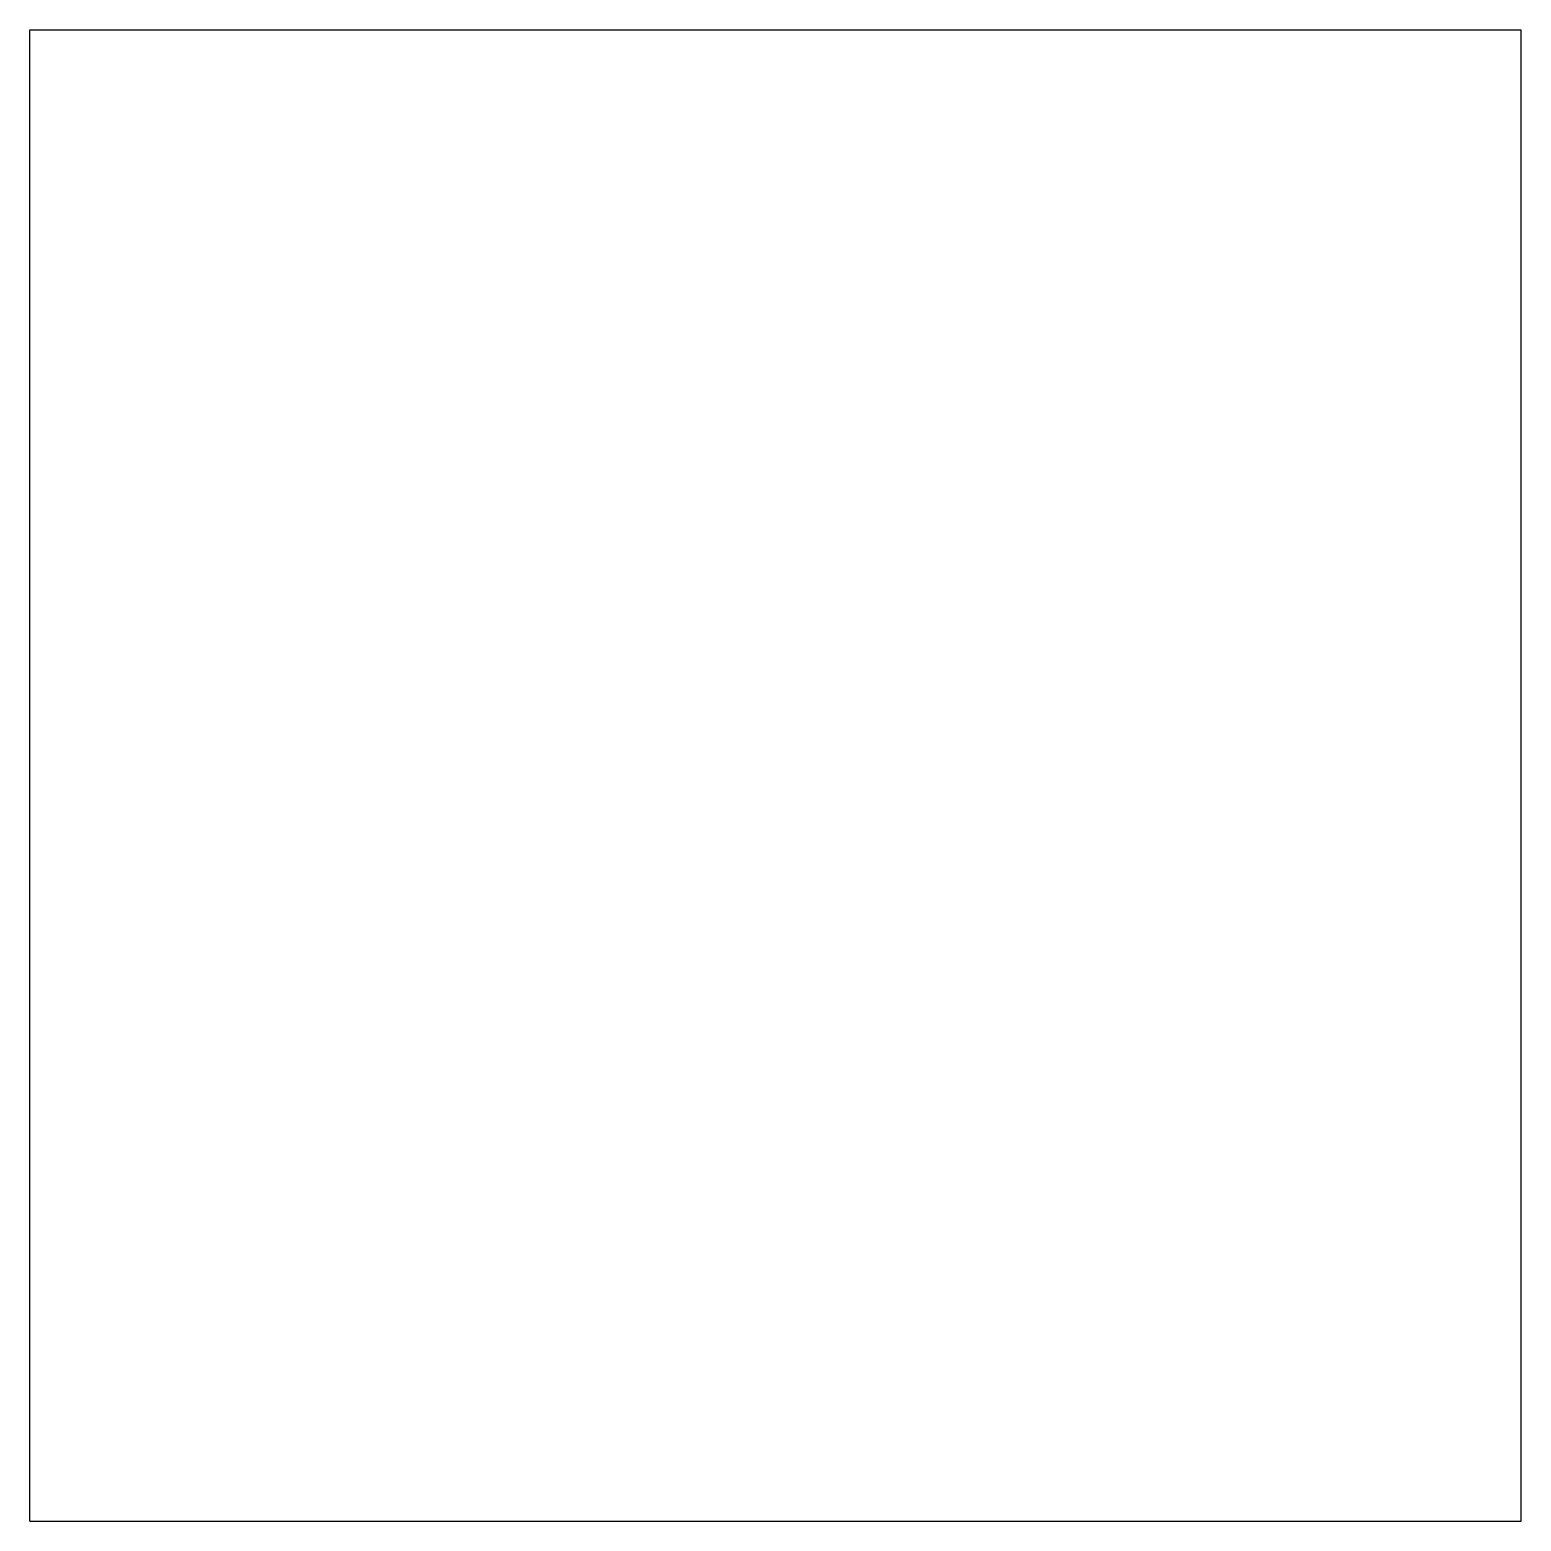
# Model space of a CAD drawing. Extents: x -162 to 162, y -162 to 162.
import ezdxf

# ---------------------------------------------------------------- set-up
doc = ezdxf.new("R2010")
doc.units = 0
doc.layers.add('Shape2DView004', color=7, linetype='CONTINUOUS')

msp = doc.modelspace()

# ---------------------------------------------------------------- linework, layer by layer
at = {"layer": 'Shape2DView004'}
for p, q in [((-162, -162), (-162, 162)), ((-162, 162), (162, 162)), ((162, -162), (162, 162)), ((-162, -162), (162, -162))]:
    msp.add_line(p, q, dxfattribs=at)

doc.saveas('drawing.dxf')
